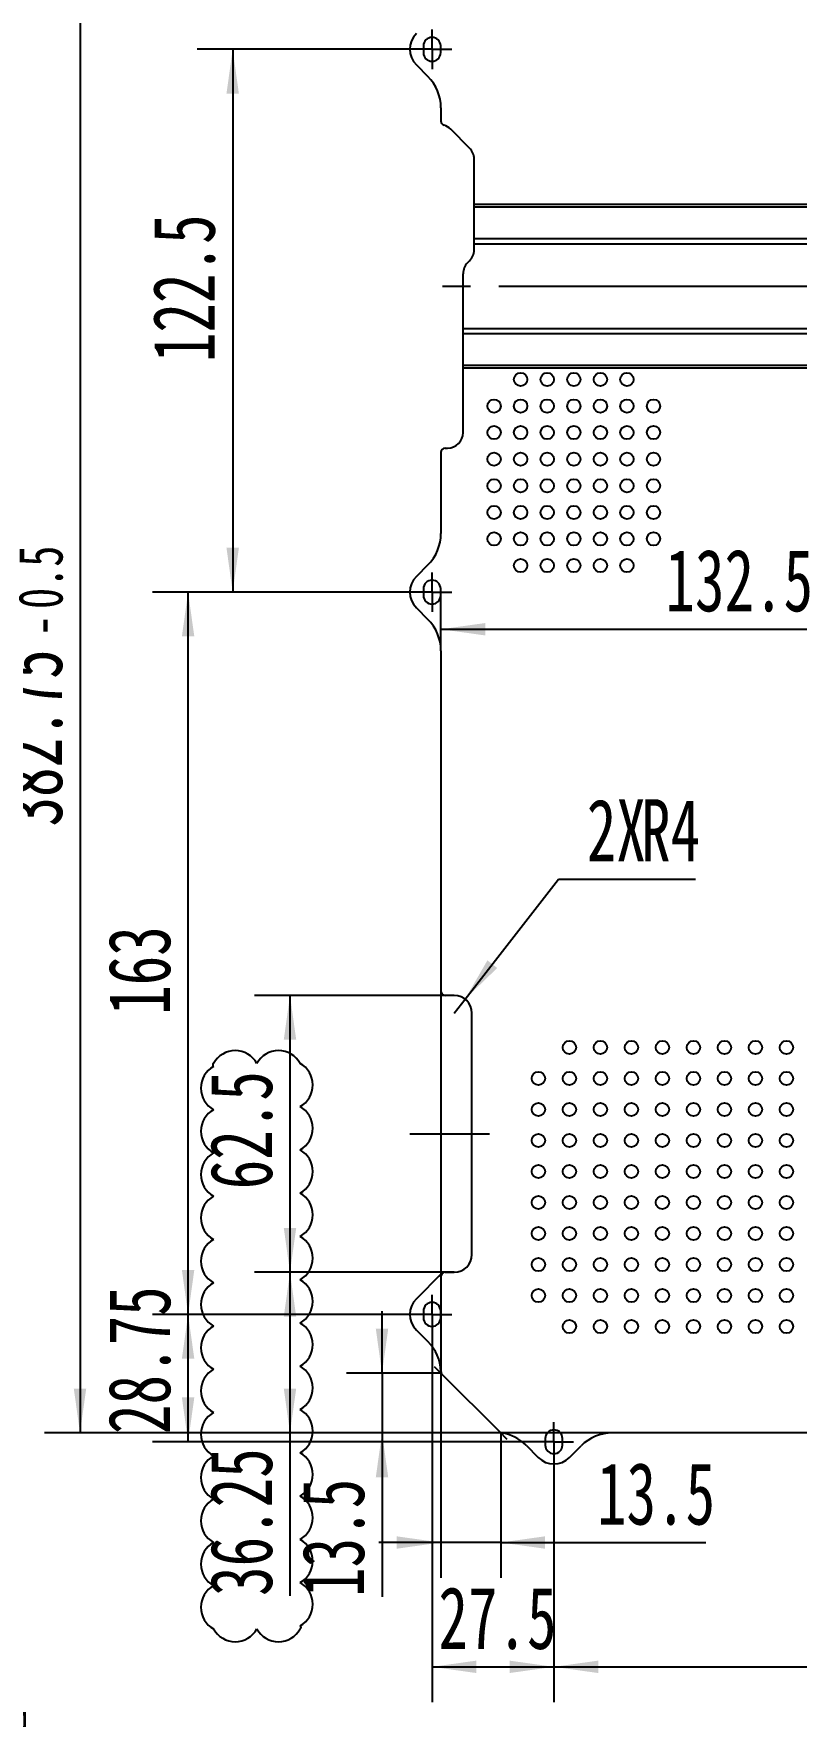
# Model space of a CAD drawing. Extents: x 10 to 515, y -34 to 231.
# Drawn here: x 170 to 213, y 59.5 to 154.5 of the extents above; entities that cross this region are included whole.
import ezdxf

# ---------------------------------------------------------------- set-up
doc = ezdxf.new("R2010")
doc.units = 0
doc.linetypes.add('SLD-CENTER', pattern=[19.05, 15.24, -1.27, 1.27, -1.27])
doc.linetypes.add('SLD-SOLID', pattern=[0])
doc.layers.get('0').update_dxf_attribs({"linetype": 'CONTINUOUS'})
doc.layers.add('FORMAT', color=7, linetype='SLD-SOLID')
doc.styles.add('SLDTEXTSTYLE0', font='TXT', dxfattribs={"width": 0.7, "bigfont": 'bigfont'})
doc.styles.add('SLDTEXTSTYLE1', font='TXT', dxfattribs={"width": 0.7})
doc.dimstyles.new('SLDDIMSTYLE1', dxfattribs={"dimtxt": 3.5, "dimasz": 2.5, "dimexe": 0, "dimexo": 0.0625, "dimgap": 0.875, "dimtad": 2, "dimlfac": 4, "dimrnd": 1e-09, "dimzin": 12, "dimtxsty": 'SLDTEXTSTYLE1', "dimsah": 1, "dimcen": 0.09, "dimazin": 3, "dimtfac": 1, "dimtmove": 0, "dimatfit": 3, "dimtolj": 1, "dimtzin": 12})
doc.dimstyles.new('SLDDIMSTYLE3', dxfattribs={"dimtxt": 3.5, "dimasz": 2.5, "dimexe": 0, "dimexo": 0.0625, "dimgap": 0.875, "dimtad": 2, "dimlfac": 4, "dimrnd": 1e-09, "dimzin": 12, "dimtxsty": 'SLDTEXTSTYLE1', "dimsah": 1, "dimcen": 0.09, "dimazin": 3, "dimtfac": 1, "dimtofl": 0, "dimtmove": 0, "dimatfit": 3, "dimtolj": 1, "dimtzin": 12})
doc.dimstyles.new('SLDDIMSTYLE4', dxfattribs={"dimtxt": 3.5, "dimasz": 2.5, "dimexe": 0, "dimexo": 0.0625, "dimgap": 0.875, "dimtad": 2, "dimlfac": 4, "dimrnd": 1e-09, "dimzin": 12, "dimtxsty": 'SLDTEXTSTYLE1', "dimsah": 1, "dimcen": 0.09, "dimazin": 3, "dimtol": 1, "dimtm": 0.5, "dimtfac": 1, "dimtdec": 1, "dimtofl": 0, "dimtmove": 0, "dimatfit": 3, "dimtolj": 1})
doc.dimstyles.new('SLDDIMSTYLE5', dxfattribs={"dimtxt": 3.5, "dimasz": 2.5, "dimexe": 0, "dimexo": 0.0625, "dimgap": 0.875, "dimtad": 0, "dimtih": 1, "dimtoh": 1, "dimlfac": 4, "dimrnd": 1e-09, "dimzin": 12, "dimtxsty": 'SLDTEXTSTYLE1', "dimsah": 1, "dimcen": 0, "dimazin": 3, "dimtfac": 1, "dimtofl": 0, "dimtmove": 0, "dimatfit": 3, "dimtolj": 1, "dimtzin": 12})

# ---------------------------------------------------------------- blocks, each defined once
blk = doc.blocks.new('SW_NOTE_0_13')
at = {"layer": 'FORMAT', "color": 0, "attachment_point": 1, "style": 'SLDTEXTSTYLE0'}
for s, insert, char_height in [('技术要求：', (0, 3.411), 2.6458), ('表面处理：喷漆，磨砂，黑色', (0, -0.117), 2.64583), ('1.去毛刺，锐角倒钝；', (0, -3.645), 2.64583), ('2.未注倒角C0.2；', (0, -7.173), 2.64583), ('3.带*号的尺寸为重点尺寸；', (0, -10.7), 2.64583), ('4.未注尺寸参照3D图；', (0, -14.228), 2.64583), ('5.表面防止刮花、碰伤、压伤、变形等不良。', (0, -17.756), 2.64583), ('6.所有孔位尺寸公差±0.1', (0, -21.284), 2.64583)]:
    blk.add_mtext(s, dxfattribs=dict(at, insert=insert, char_height=char_height))
blk = doc.blocks.new('SW_REVISION_CLOUD_1')
at = {"layer": 'FORMAT', "color": 0, "linetype": 'SLD-SOLID'}
for centre, radius, start, end in [((-1.221, 15.28), 1.395, 28.95502, 151.04498), ((1.221, 15.28), 1.395, 28.95502, 151.04498), ((-1.766, 14.563), 1.395, 118.95502, 241.04498), ((-2.394, 15.87), 0.0978, 118.95502, 241.04498), ((1.766, 14.735), 1.395, 298.95502, 61.04498), ((-1.766, 12.122), 1.395, 118.95502, 241.04498), ((1.766, 12.293), 1.395, 298.95502, 61.04498), ((-1.766, 9.68), 1.395, 118.95502, 241.04498), ((1.766, 9.852), 1.395, 298.95502, 61.04498), ((1.766, 7.41), 1.395, 298.95502, 61.04498), ((-1.766, 7.239), 1.395, 118.95502, 241.04498), ((-1.766, 4.797), 1.395, 118.95502, 241.04498), ((1.766, 4.969), 1.395, 298.95502, 61.04498), ((-1.766, 2.356), 1.395, 118.95502, 241.04498), ((1.766, 2.527), 1.395, 298.95502, 61.04498), ((-1.766, -0.086), 1.395, 118.95502, 241.04498), ((1.766, 0.086), 1.395, 298.95502, 61.04498), ((-1.766, -2.527), 1.395, 118.95502, 241.04498), ((1.766, -2.356), 1.395, 298.95502, 61.04498), ((-1.766, -4.969), 1.395, 118.95502, 241.04498), ((1.766, -4.797), 1.395, 298.95502, 61.04498), ((-1.766, -7.41), 1.395, 118.95502, 241.04498), ((1.766, -7.239), 1.395, 298.95502, 61.04498), ((1.766, -9.68), 1.395, 298.95502, 61.04498), ((-1.766, -9.852), 1.395, 118.95502, 241.04498), ((-1.766, -12.293), 1.395, 118.95502, 241.04498), ((1.766, -12.122), 1.395, 298.95502, 61.04498), ((-1.766, -14.735), 1.395, 118.95502, 241.04498), ((1.766, -14.563), 1.395, 298.95502, 61.04498), ((-1.221, -15.28), 1.395, 208.95502, 331.04498), ((1.221, -15.28), 1.395, 208.95502, 331.04498), ((2.394, -15.87), 0.0978, 298.95502, 61.04498)]:
    blk.add_arc(centre, radius, start, end, dxfattribs=at)
blk = doc.blocks.new('_D_3')
at = {"layer": 'FORMAT'}
for p, q in [((189.657, 78.894), (189.657, 82.394)), ((192.98, 78.894), (187.657, 78.894)), ((189.657, 78.894), (189.657, 75.519)), ((202.658, 75.519), (187.657, 75.519)), ((189.657, 75.519), (189.657, 66.268))]:
    blk.add_line(p, q, dxfattribs=at)
for points in [[(189.657, 78.894), (190.007, 81.394), (189.307, 81.394)], [(189.657, 75.519), (189.307, 73.019), (190.007, 73.019)]]:
    blk.add_solid(points, dxfattribs=at)
at = {"layer": 'FORMAT', "insert": (185.145, 66.268), "char_height": 3.5, "attachment_point": 1, "rotation": 90, "style": 'SLDTEXTSTYLE1'}
blk.add_mtext('13.5', dxfattribs=at)
blk = doc.blocks.new('_D_4')
at = {"layer": 'FORMAT'}
for p, q in [((192.98, 78.894), (192.98, 67.337)), ((196.355, 75.519), (196.355, 67.337)), ((192.98, 69.337), (189.48, 69.337)), ((196.355, 69.337), (192.98, 69.337)), ((196.355, 69.337), (207.929, 69.337))]:
    blk.add_line(p, q, dxfattribs=at)
for points in [[(192.98, 69.337), (190.48, 69.687), (190.48, 68.987)], [(196.355, 69.337), (198.855, 68.987), (198.855, 69.687)]]:
    blk.add_solid(points, dxfattribs=at)
at = {"layer": 'FORMAT', "insert": (201.789, 73.849), "char_height": 3.5, "attachment_point": 1, "style": 'SLDTEXTSTYLE1'}
blk.add_mtext('13.5', dxfattribs=at)
blk = doc.blocks.new('_D_6')
at = {"layer": 'FORMAT'}
for p, q in [((196.355, 171.207), (170.614, 171.207)), ((172.614, 171.207), (172.614, 75.519)), ((202.658, 75.519), (170.614, 75.519))]:
    blk.add_line(p, q, dxfattribs=at)
for points in [[(172.614, 171.207), (172.264, 168.707), (172.964, 168.707)], [(172.614, 75.519), (172.964, 78.019), (172.264, 78.019)]]:
    blk.add_solid(points, dxfattribs=at)
at = {"layer": 'FORMAT', "attachment_point": 1, "rotation": 90, "style": 'SLDTEXTSTYLE1'}
for s, insert, char_height in [('0.5', (169.132, 122.009), 2.5), ('0', (166.021, 122.009), 2.5), ('-', (169.132, 120.467), 2.5), ('382.75', (168.102, 109.734), 3.5)]:
    blk.add_mtext(s, dxfattribs=dict(at, insert=insert, char_height=char_height))
blk = doc.blocks.new('_D_7')
at = {"layer": 'FORMAT'}
for p, q in [((193.23, 100.207), (182.464, 100.207)), ((184.464, 100.207), (184.464, 84.582)), ((193.23, 84.582), (182.464, 84.582))]:
    blk.add_line(p, q, dxfattribs=at)
for points in [[(184.464, 100.207), (184.114, 97.707), (184.814, 97.707)], [(184.464, 84.582), (184.814, 87.082), (184.114, 87.082)]]:
    blk.add_solid(points, dxfattribs=at)
at = {"layer": 'FORMAT', "insert": (179.952, 89.266), "char_height": 3.5, "attachment_point": 1, "rotation": 90, "style": 'SLDTEXTSTYLE1'}
blk.add_mtext('62.5', dxfattribs=at)
blk = doc.blocks.new('_D_8')
at = {"layer": 'FORMAT'}
for p, q in [((193.73, 84.582), (182.464, 84.582)), ((184.464, 84.582), (184.464, 75.519)), ((202.658, 75.519), (182.464, 75.519)), ((184.464, 75.519), (184.464, 66.321))]:
    blk.add_line(p, q, dxfattribs=at)
for points in [[(184.464, 84.582), (184.114, 82.082), (184.814, 82.082)], [(184.464, 75.519), (184.814, 78.019), (184.114, 78.019)]]:
    blk.add_solid(points, dxfattribs=at)
at = {"layer": 'FORMAT', "insert": (179.952, 66.321), "char_height": 3.5, "attachment_point": 1, "rotation": 90, "style": 'SLDTEXTSTYLE1'}
blk.add_mtext('36.25', dxfattribs=at)
blk = doc.blocks.new('_D_9')
at = {"layer": 'FORMAT'}
for p, q in [((194.345, 99.995), (199.625, 106.765)), ((199.625, 106.765), (207.347, 106.765)), ((193.73, 99.207), (194.345, 99.995))]:
    blk.add_line(p, q, dxfattribs=at)
blk.add_solid([(194.345, 99.995), (196.158, 101.751), (195.606, 102.182)], dxfattribs=at)
at = {"layer": 'FORMAT', "char_height": 3.5, "attachment_point": 1, "style": 'SLDTEXTSTYLE1'}
for s, insert in [('2X', (201.212, 111.276)), ('R4', (204.279, 111.276))]:
    blk.add_mtext(s, dxfattribs=dict(at, insert=insert))
blk = doc.blocks.new('_D_16')
at = {"layer": 'FORMAT'}
for p, q in [((191.367, 82.207), (176.714, 82.207)), ((178.714, 75.019), (178.714, 82.207)), ((198.242, 75.019), (176.714, 75.019))]:
    blk.add_line(p, q, dxfattribs=at)
for points in [[(178.714, 82.207), (178.364, 79.707), (179.064, 79.707)], [(178.714, 75.019), (179.064, 77.519), (178.364, 77.519)]]:
    blk.add_solid(points, dxfattribs=at)
at = {"layer": 'FORMAT', "insert": (174.202, 75.459), "char_height": 3.5, "attachment_point": 1, "rotation": 90, "style": 'SLDTEXTSTYLE1'}
blk.add_mtext('28.75', dxfattribs=at)
blk = doc.blocks.new('_D_17')
at = {"layer": 'FORMAT'}
for p, q in [((191.367, 122.957), (176.714, 122.957)), ((178.714, 82.207), (178.714, 122.957)), ((191.367, 82.207), (176.714, 82.207))]:
    blk.add_line(p, q, dxfattribs=at)
for points in [[(178.714, 122.957), (178.364, 120.457), (179.064, 120.457)], [(178.714, 82.207), (179.064, 84.707), (178.364, 84.707)]]:
    blk.add_solid(points, dxfattribs=at)
at = {"layer": 'FORMAT', "insert": (174.202, 99.107), "char_height": 3.5, "attachment_point": 1, "rotation": 90, "style": 'SLDTEXTSTYLE1'}
blk.add_mtext('163', dxfattribs=at)
blk = doc.blocks.new('_D_18')
at = {"layer": 'FORMAT'}
for p, q in [((191.367, 153.582), (179.23, 153.582)), ((181.23, 153.582), (181.23, 122.957)), ((191.367, 122.957), (179.23, 122.957))]:
    blk.add_line(p, q, dxfattribs=at)
for points in [[(181.23, 153.582), (180.88, 151.082), (181.58, 151.082)], [(181.23, 122.957), (181.58, 125.457), (180.88, 125.457)]]:
    blk.add_solid(points, dxfattribs=at)
at = {"layer": 'FORMAT', "insert": (176.718, 135.934), "char_height": 3.5, "attachment_point": 1, "rotation": 90, "style": 'SLDTEXTSTYLE1'}
blk.add_mtext('122.5', dxfattribs=at)
blk = doc.blocks.new('_D_21')
at = {"layer": 'FORMAT'}
for p, q in [((199.355, 73.907), (199.355, 60.323)), ((256.105, 73.907), (256.105, 60.323)), ((199.355, 62.323), (256.105, 62.323))]:
    blk.add_line(p, q, dxfattribs=at)
for points in [[(199.355, 62.323), (201.855, 61.973), (201.855, 62.673)], [(256.105, 62.323), (253.605, 62.673), (253.605, 61.973)]]:
    blk.add_solid(points, dxfattribs=at)
at = {"layer": 'FORMAT', "insert": (225.76, 66.834), "char_height": 3.5, "attachment_point": 1, "style": 'SLDTEXTSTYLE1'}
blk.add_mtext('227', dxfattribs=at)
blk = doc.blocks.new('_D_22')
at = {"layer": 'FORMAT'}
for p, q in [((192.48, 81.094), (192.48, 60.323)), ((199.355, 73.907), (199.355, 60.323)), ((192.48, 62.323), (199.355, 62.323))]:
    blk.add_line(p, q, dxfattribs=at)
for points in [[(192.48, 62.323), (194.98, 61.973), (194.98, 62.673)], [(199.355, 62.323), (196.855, 62.673), (196.855, 61.973)]]:
    blk.add_solid(points, dxfattribs=at)
at = {"layer": 'FORMAT', "insert": (192.84, 66.834), "char_height": 3.5, "attachment_point": 1, "style": 'SLDTEXTSTYLE1'}
blk.add_mtext('27.5', dxfattribs=at)
blk = doc.blocks.new('_D_23')
at = {"layer": 'FORMAT'}
for p, q in [((192.98, 119.653), (192.98, 122.863)), ((226.105, 111.317), (226.105, 122.863)), ((192.98, 120.863), (226.105, 120.863))]:
    blk.add_line(p, q, dxfattribs=at)
for points in [[(192.98, 120.863), (195.48, 120.513), (195.48, 121.213)], [(226.105, 120.863), (223.605, 121.213), (223.605, 120.513)]]:
    blk.add_solid(points, dxfattribs=at)
at = {"layer": 'FORMAT', "insert": (205.649, 125.375), "char_height": 3.5, "attachment_point": 1, "style": 'SLDTEXTSTYLE1'}
blk.add_mtext('132.5', dxfattribs=at)
blk = doc.blocks.new('SW_CENTERMARKSYMBOL_0')
at = {"layer": 'FORMAT', "color": 0}
for p, q in [((0, 0.625), (0, 1.1125)), ((-0.625, 0), (-1.1125, 0)), ((0, 0), (-0.625, 0)), ((0, 0), (0, 0.625)), ((0, 0), (0, -0.625)), ((0, 0), (0.625, 0)), ((0.625, 0), (1.1125, 0)), ((0, -0.625), (0, -1.1125))]:
    blk.add_line(p, q, dxfattribs=at)
blk = doc.blocks.new('SW_CENTERMARKSYMBOL_1')
at = {"layer": 'FORMAT', "color": 0}
for p, q in [((0, 0.625), (0, 1.1125)), ((-0.625, 0), (-1.1125, 0)), ((0, 0), (-0.625, 0)), ((0, 0), (0, 0.625)), ((0, 0), (0, -0.625)), ((0, 0), (0.625, 0)), ((0.625, 0), (1.1125, 0)), ((0, -0.625), (0, -1.1125))]:
    blk.add_line(p, q, dxfattribs=at)
blk = doc.blocks.new('SW_CENTERMARKSYMBOL_5')
at = {"layer": 'FORMAT', "color": 0}
for p, q in [((0, 0.625), (0, 1.1125)), ((-0.625, 0), (-1.1125, 0)), ((0, 0), (-0.625, 0)), ((0, 0), (0, 0.625)), ((0, 0), (0, -0.625)), ((0, 0), (0.625, 0)), ((0.625, 0), (1.1125, 0)), ((0, -0.625), (0, -1.1125))]:
    blk.add_line(p, q, dxfattribs=at)
blk = doc.blocks.new('SW_CENTERMARKSYMBOL_6')
at = {"layer": 'FORMAT', "color": 0}
for p, q in [((0, 0.625), (0, 1.1125)), ((-0.625, 0), (-1.1125, 0)), ((0, 0), (-0.625, 0)), ((0, 0), (0, 0.625)), ((0, 0), (0, -0.625)), ((0, 0), (0.625, 0)), ((0.625, 0), (1.1125, 0)), ((0, -0.625), (0, -1.1125))]:
    blk.add_line(p, q, dxfattribs=at)

msp = doc.modelspace()

# ---------------------------------------------------------------- linework, layer by layer
at = {"color": 7, "linetype": 'SLD-SOLID'}
for p, q in [((191.992401, 153.769223), (191.992401, 153.394223)), ((192.967401, 153.394223), (192.967401, 153.769223)), ((191.596018, 152.69784), (192.247668, 152.046189)), ((192.979901, 150.278422), (192.979901, 149.53916)), ((194.59862, 148.012942), (193.533709, 149.077853)), ((194.854901, 144.821181), (194.854901, 147.394223)), ((260.604901, 144.821181), (194.854901, 144.821181)), ((194.854901, 144.672044), (194.854901, 144.821181)), ((260.604901, 144.672044), (194.854901, 144.672044)), ((194.854901, 142.89054), (194.854901, 144.672044)), ((260.604901, 142.89054), (194.854901, 142.89054)), ((194.854901, 142.592265), (194.854901, 142.89054)), ((194.854901, 142.269223), (194.854901, 142.592265)), ((260.604901, 142.592265), (194.854901, 142.592265)), ((194.486183, 141.538068), (194.59862, 141.650505)), ((194.229901, 137.821181), (194.229901, 140.919349)), ((261.229901, 137.821181), (194.229901, 137.821181)), ((194.229901, 137.522906), (194.229901, 137.821181)), ((261.229901, 137.522906), (194.229901, 137.522906)), ((194.229901, 135.741403), (194.229901, 137.522906)), ((261.229901, 135.741403), (194.229901, 135.741403)), ((194.229901, 135.592265), (194.229901, 135.741403)), ((261.229901, 135.592265), (194.229901, 135.592265)), ((194.229901, 131.956723), (194.229901, 135.592265)), ((193.229901, 131.081723), (193.354901, 131.081723)), ((192.979901, 130.831723), (192.979901, 126.260024)), ((192.247668, 124.492257), (191.596018, 123.840607)), ((191.992401, 123.144223), (191.992401, 122.769223)), ((192.967401, 122.769223), (192.967401, 123.144223)), ((191.596018, 122.07284), (192.247668, 121.421189)), ((192.979901, 119.653422), (192.979901, 100.456723)), ((193.729901, 100.206723), (193.229901, 100.206723)), ((194.729901, 85.581723), (194.729901, 99.206723)), ((193.229901, 84.581723), (193.729901, 84.581723)), ((192.979901, 84.47449), (191.596018, 83.090607)), ((192.979901, 84.331723), (192.979901, 84.47449)), ((191.992401, 82.394223), (191.992401, 82.019223)), ((192.967401, 82.019223), (192.967401, 82.394223)), ((191.596018, 81.32284), (192.249345, 80.669512)), ((193.053125, 78.821), (196.281678, 75.592447)), ((198.867401, 75.206723), (198.867401, 74.831723)), ((199.842401, 74.831723), (199.842401, 75.206723)), ((252.8016, 75.519223), (202.658202, 75.519223)), ((197.783496, 74.822862), (198.471018, 74.13534)), ((200.238785, 74.13534), (200.890435, 74.78699))]:
    msp.add_line(p, q, dxfattribs=at)
for centre in [(197.479901, 134.956723), (198.979901, 134.956723), (200.479901, 134.956723), (201.979901, 134.956723), (203.479901, 134.956723), (195.979901, 133.456723), (197.479901, 133.456723), (198.979901, 133.456723), (200.479901, 133.456723), (201.979901, 133.456723), (203.479901, 133.456723), (204.979901, 133.456723), (195.979901, 131.956723), (197.479901, 131.956723), (198.979901, 131.956723), (200.479901, 131.956723), (201.979901, 131.956723), (203.479901, 131.956723), (204.979901, 131.956723), (195.979901, 130.456723), (197.479901, 130.456723), (198.979901, 130.456723), (200.479901, 130.456723), (201.979901, 130.456723), (203.479901, 130.456723), (204.979901, 130.456723), (195.979901, 128.956723), (197.479901, 128.956723), (198.979901, 128.956723), (200.479901, 128.956723), (201.979901, 128.956723), (203.479901, 128.956723), (204.979901, 128.956723), (195.979901, 127.456723), (197.479901, 127.456723), (198.979901, 127.456723), (200.479901, 127.456723), (201.979901, 127.456723), (203.479901, 127.456723), (204.979901, 127.456723), (195.979901, 125.956723), (197.479901, 125.956723), (198.979901, 125.956723), (200.479901, 125.956723), (201.979901, 125.956723), (203.479901, 125.956723), (204.979901, 125.956723), (197.479901, 124.456723), (198.979901, 124.456723), (200.479901, 124.456723), (201.979901, 124.456723), (203.479901, 124.456723), (200.229901, 97.269223), (201.979901, 97.269223), (203.729901, 97.269223), (205.479901, 97.269223), (207.229901, 97.269223), (208.979901, 97.269223), (210.729901, 97.269223), (212.479901, 97.269223), (198.479901, 95.519223), (200.229901, 95.519223), (201.979901, 95.519223), (203.729901, 95.519223), (205.479901, 95.519223), (207.229901, 95.519223), (208.979901, 95.519223), (210.729901, 95.519223), (212.479901, 95.519223), (198.479901, 93.769223), (200.229901, 93.769223), (201.979901, 93.769223), (203.729901, 93.769223), (205.479901, 93.769223), (207.229901, 93.769223), (208.979901, 93.769223), (210.729901, 93.769223), (212.479901, 93.769223), (198.479901, 92.019223), (200.229901, 92.019223), (201.979901, 92.019223), (203.729901, 92.019223), (205.479901, 92.019223), (207.229901, 92.019223), (208.979901, 92.019223), (210.729901, 92.019223), (212.479901, 92.019223), (198.479901, 90.269223), (200.229901, 90.269223), (201.979901, 90.269223), (203.729901, 90.269223), (205.479901, 90.269223), (207.229901, 90.269223), (208.979901, 90.269223), (210.729901, 90.269223), (212.479901, 90.269223), (198.479901, 88.519223), (200.229901, 88.519223), (201.979901, 88.519223), (203.729901, 88.519223), (205.479901, 88.519223), (207.229901, 88.519223), (208.979901, 88.519223), (210.729901, 88.519223), (212.479901, 88.519223), (198.479901, 86.769223), (200.229901, 86.769223), (201.979901, 86.769223), (203.729901, 86.769223), (205.479901, 86.769223), (207.229901, 86.769223), (208.979901, 86.769223), (210.729901, 86.769223), (212.479901, 86.769223), (198.479901, 85.019223), (200.229901, 85.019223), (201.979901, 85.019223), (203.729901, 85.019223), (205.479901, 85.019223), (207.229901, 85.019223), (208.979901, 85.019223), (210.729901, 85.019223), (212.479901, 85.019223), (198.479901, 83.269223), (200.229901, 83.269223), (201.979901, 83.269223), (203.729901, 83.269223), (205.479901, 83.269223), (207.229901, 83.269223), (208.979901, 83.269223), (210.729901, 83.269223), (212.479901, 83.269223), (200.229901, 81.519223), (201.979901, 81.519223), (203.729901, 81.519223), (205.479901, 81.519223), (207.229901, 81.519223), (208.979901, 81.519223), (210.729901, 81.519223), (212.479901, 81.519223)]:
    msp.add_circle(centre, 0.375, dxfattribs=at)
for centre, radius, start, end in [((192.479901, 153.581723), 1.25, 135, 225), ((192.479901, 153.769223), 0.4875, 0, 180), ((192.479901, 153.394223), 0.4875, 180, 0), ((190.479901, 150.278422), 2.5, 0, 45), ((193.229901, 149.53916), 0.25, 180, 253.7445168), ((192.91499, 148.459134), 0.875, 45, 73.7445168), ((193.979901, 147.394223), 0.875, 0, 45), ((195.104901, 140.919349), 0.875, 135, 180), ((193.979901, 142.269223), 0.875, 315, 0), ((193.229901, 130.831723), 0.25, 90, 180), ((193.354901, 131.956723), 0.875, 270, 0), ((190.479901, 126.260024), 2.5, 315, 0), ((192.479901, 122.956723), 1.25, 135, 225), ((192.479901, 123.144223), 0.4875, 0, 180), ((192.479901, 122.769223), 0.4875, 180, 0), ((190.479901, 119.653422), 2.5, 0, 45), ((193.229901, 100.456723), 0.25, 180, 270), ((193.729901, 99.206723), 1, 0, 90), ((193.729901, 85.581723), 1, 270, 0), ((193.229901, 84.331723), 0.25, 90, 180), ((192.479901, 82.206723), 1.25, 135, 225), ((192.479901, 82.394223), 0.4875, 0, 180), ((192.479901, 82.019223), 0.4875, 180, 0), ((190.481579, 78.901745), 2.5, 2.00120668, 45), ((193.229901, 78.997777), 0.25, 182.00120668, 225), ((196.458455, 75.769223), 0.25, 225, 260.73556922), ((196.015729, 73.055095), 2.5, 45, 80.73556922), ((199.354901, 75.206723), 0.4875, 0, 180), ((202.658202, 73.019223), 2.5, 90, 135), ((199.354901, 75.019223), 1.25, 225, 315), ((199.354901, 74.831723), 0.4875, 180, 0)]:
    msp.add_arc(centre, radius, start, end, dxfattribs=at)
at = {"layer": 'FORMAT', "linetype": 'SLD-CENTER', "ltscale": 1.25}
for p, q in [((262.917401, 140.206723), (192.542401, 140.206723)), ((191.229901, 92.394223), (195.729901, 92.394223))]:
    msp.add_line(p, q, dxfattribs=at)
at = {"layer": 'FORMAT'}
for p, q in [((192.979901, 100.456723), (192.979901, 78.394223)), ((193.053125, 78.821), (192.626348, 79.247777)), ((202.658202, 75.519223), (195.854901, 75.519223)), ((196.281678, 75.592447), (196.708455, 75.16567))]:
    msp.add_line(p, q, dxfattribs=at)

# ---------------------------------------------------------------- block references
for name, p in [('SW_CENTERMARKSYMBOL_6', (192.479901, 153.581723)), ('SW_CENTERMARKSYMBOL_5', (192.479901, 122.956723)), ('SW_CENTERMARKSYMBOL_0', (192.479901, 82.206723)), ('SW_CENTERMARKSYMBOL_1', (199.354901, 75.019223)), ('SW_NOTE_0_13', (143.330089, 60.412821))]:
    msp.add_blockref(name, p, dxfattribs=at)
at = {"layer": 'FORMAT', "linetype": 'SLD-SOLID'}
msp.add_blockref('SW_REVISION_CLOUD_1', (182.594953, 80.415396), dxfattribs=at)

# ---------------------------------------------------------------- dimensions: what is measured, and where the dimension line sits
at = {"layer": 'FORMAT'}
for base, p1, p2, dimstyle, picture, middle in [((172.614194, 75.519223), (196.354901, 171.206723), (202.658202, 75.519223), 'SLDDIMSTYLE4', '_D_6', (172.614194, 117.515325)), ((181.229901, 122.956723), (191.367401, 153.581723), (191.367401, 122.956723), 'SLDDIMSTYLE3', '_D_18', (181.229901, 139.771817)), ((178.714185, 122.956723), (191.367401, 82.206723), (191.367401, 122.956723), 'SLDDIMSTYLE3', '_D_17', (178.714185, 101.408999)), ((184.464118, 84.581723), (193.229901, 100.206723), (193.229901, 84.581723), 'SLDDIMSTYLE3', '_D_7', (184.464118, 92.333043)), ((178.714185, 82.206723), (198.242401, 75.019223), (191.367401, 82.206723), 'SLDDIMSTYLE3', '_D_16', (178.714185, 79.292456)), ((184.464118, 75.519223), (193.729901, 84.581723), (202.658202, 75.519223), 'SLDDIMSTYLE3', '_D_8', (184.464118, 70.15641)), ((189.656791, 75.519223), (192.979901, 78.894223), (202.658202, 75.519223), 'SLDDIMSTYLE1', '_D_3', (189.656791, 69.33734))]:
    dim = msp.add_linear_dim(base=base, p1=p1, p2=p2, angle=90, dimstyle=dimstyle, dxfattribs=at)
    dim.commit()
    dim.dimension.update_dxf_attribs({"geometry": picture, "text_midpoint": middle, "dimtype": 160})
for base, p1, p2, dimstyle, picture, middle in [((226.104901, 120.862924), (192.979901, 119.653422), (226.104901, 111.316873), 'SLDDIMSTYLE3', '_D_23', (209.486482, 120.862924)), ((199.354901, 62.322749), (192.479901, 81.094223), (199.354901, 73.906723), 'SLDDIMSTYLE3', '_D_22', (195.907793, 62.322749)), ((192.979901, 69.33734), (196.354901, 75.519223), (192.979901, 78.894223), 'SLDDIMSTYLE1', '_D_4', (204.859061, 69.33734)), ((256.104901, 62.322749), (199.354901, 73.906723), (256.104901, 73.906723), 'SLDDIMSTYLE3', '_D_21', (228.062204, 62.322749))]:
    dim = msp.add_linear_dim(base=base, p1=p1, p2=p2, dimstyle=dimstyle, dxfattribs=at)
    dim.commit()
    dim.dimension.update_dxf_attribs({"geometry": picture, "text_midpoint": middle, "dimtype": 160})
dim = msp.add_radius_dim(center=(193.729901, 99.206723), mpoint=(194.344912, 99.995242), text='2X<>', dimstyle='SLDDIMSTYLE5', dxfattribs=at)
dim.commit()
dim.dimension.update_dxf_attribs({"geometry": '_D_9', "text_midpoint": (204.279497, 108.930125), "dimtype": 164})

doc.saveas('drawing.dxf')
